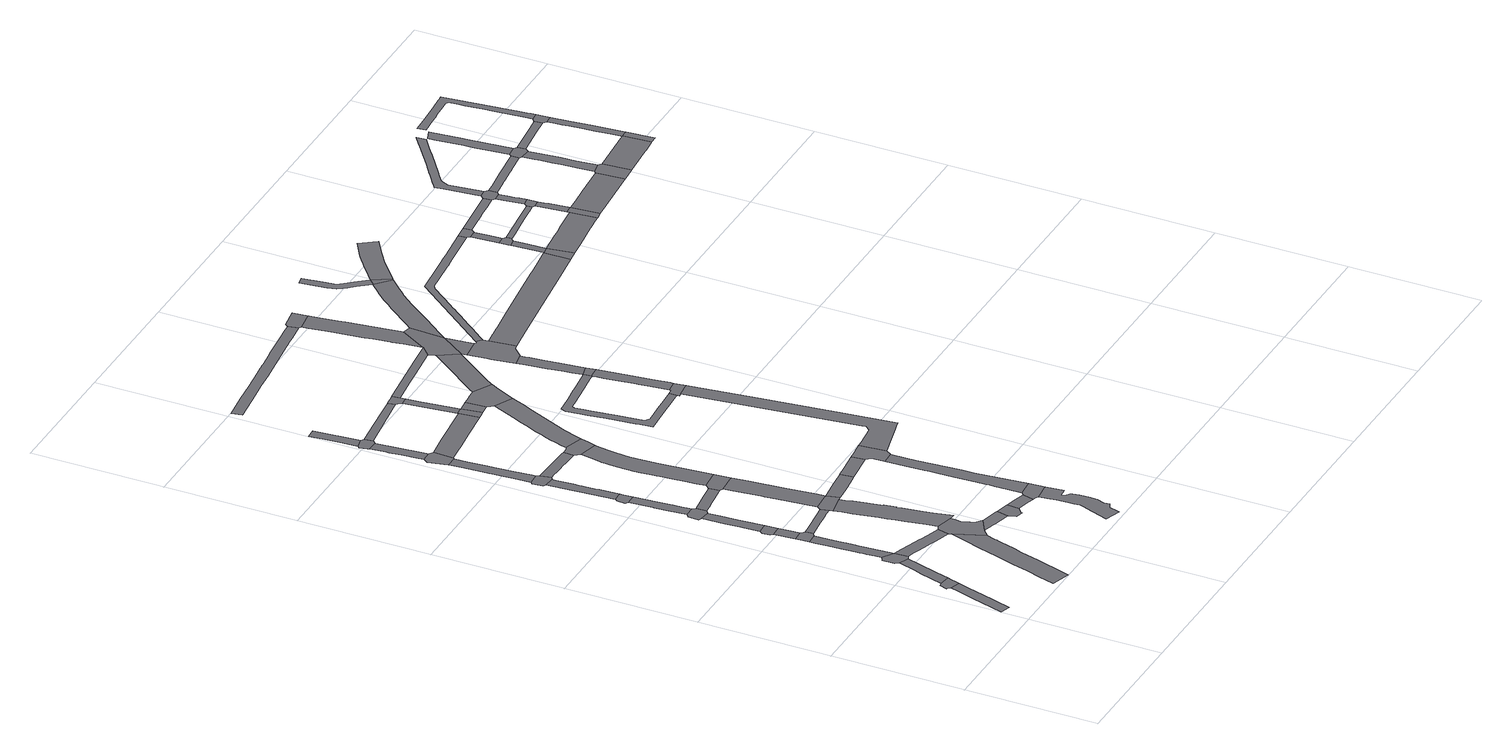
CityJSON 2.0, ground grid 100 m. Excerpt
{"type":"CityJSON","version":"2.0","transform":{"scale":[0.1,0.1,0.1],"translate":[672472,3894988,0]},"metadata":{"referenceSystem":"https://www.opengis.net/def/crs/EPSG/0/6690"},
"CityObjects":{
"road1":{"type":"Road","attributes":{"function":"9","usage":"9","RoadStructureAttribute.widthType":"2","RoadStructureAttribute.width":8.22,"RoadStructureAttribute.sectionType":"1"},"geometry":[{"type":"MultiSurface","lod":"1","boundaries":[[[0,1,2,3,4,5,6,7,8,9]]]}]},
"road2":{"type":"Road","attributes":{"function":"9","usage":"9","RoadStructureAttribute.widthType":"9","RoadStructureAttribute.width":-9999,"RoadStructureAttribute.sectionType":"9"},"geometry":[{"type":"MultiSurface","lod":"1","boundaries":[[[10,11,12,6,5,13,14,15,16]]]}]},
"road3":{"type":"Road","attributes":{"function":"9","usage":"9","RoadStructureAttribute.widthType":"2","RoadStructureAttribute.width":8.22,"RoadStructureAttribute.sectionType":"1"},"geometry":[{"type":"MultiSurface","lod":"1","boundaries":[[[17,18,19,16,15,20,21,22,23,24,25]]]}]},
"road4":{"type":"Road","attributes":{"function":"9","usage":"9","RoadStructureAttribute.widthType":"9","RoadStructureAttribute.width":-9999,"RoadStructureAttribute.sectionType":"9"},"geometry":[{"type":"MultiSurface","lod":"1","boundaries":[[[26,27,28,29,30,17,25,31]]]}]},
"road5":{"type":"Road","attributes":{"function":"9","usage":"9","RoadStructureAttribute.widthType":"2","RoadStructureAttribute.width":8.22,"RoadStructureAttribute.sectionType":"1"},"geometry":[{"type":"MultiSurface","lod":"1","boundaries":[[[32,33,34,35,36,37,38,39,27,26,40,41,42,43,44,45,46,47,48,49,50]]]}]},
"road6":{"type":"Road","attributes":{"function":"9","usage":"9","RoadStructureAttribute.widthType":"1","RoadStructureAttribute.width":15.35,"RoadStructureAttribute.sectionType":"1"},"geometry":[{"type":"MultiSurface","lod":"1","boundaries":[[[51,52,53,54,55,56,57,58,59,60,61,62,63,64,65,66,67,68,69,70,71,72,73,74,75,76,77]]]}]},
"road7":{"type":"Road","attributes":{"function":"9","usage":"9","RoadStructureAttribute.widthType":"9","RoadStructureAttribute.width":-9999,"RoadStructureAttribute.sectionType":"9"},"geometry":[{"type":"MultiSurface","lod":"1","boundaries":[[[49,78,79,80,81,82,83,84,85,50]]]}]},
"road8":{"type":"Road","attributes":{"function":"9","usage":"9","RoadStructureAttribute.widthType":"2","RoadStructureAttribute.width":8.22,"RoadStructureAttribute.sectionType":"1"},"geometry":[{"type":"MultiSurface","lod":"1","boundaries":[[[83,82,86,87,88]]]}]},
"road9":{"type":"Road","attributes":{"function":"9","usage":"9","RoadStructureAttribute.widthType":"9","RoadStructureAttribute.width":-9999,"RoadStructureAttribute.sectionType":"9"},"geometry":[{"type":"MultiSurface","lod":"1","boundaries":[[[87,89,90,91,92,93,88]]]}]},
"road10":{"type":"Road","attributes":{"function":"9","usage":"9","RoadStructureAttribute.widthType":"2","RoadStructureAttribute.width":7.44,"RoadStructureAttribute.sectionType":"1"},"geometry":[{"type":"MultiSurface","lod":"1","boundaries":[[[94,95,96,97,98,99,100,101,26,31,102,103,104,105,106,107]]]}]},
"road11":{"type":"Road","attributes":{"function":"9","usage":"9","RoadStructureAttribute.widthType":"2","RoadStructureAttribute.width":8.22,"RoadStructureAttribute.sectionType":"1"},"geometry":[{"type":"MultiSurface","lod":"1","boundaries":[[[108,109,110,111,112,113,114,115,116,91,90]]]}]},
"road12":{"type":"Road","attributes":{"function":"9","usage":"9","RoadStructureAttribute.widthType":"9","RoadStructureAttribute.width":-9999,"RoadStructureAttribute.sectionType":"9"},"geometry":[{"type":"MultiSurface","lod":"1","boundaries":[[[113,112,117,118,119,120,121,122]]]}]},
"road13":{"type":"Road","attributes":{"function":"9","usage":"9","RoadStructureAttribute.widthType":"3","RoadStructureAttribute.width":4.91,"RoadStructureAttribute.sectionType":"1"},"geometry":[{"type":"MultiSurface","lod":"1","boundaries":[[[123,124,125,80,79,126,127,128,129,130,131]]]}]},
"road14":{"type":"Road","attributes":{"function":"9","usage":"9","RoadStructureAttribute.widthType":"2","RoadStructureAttribute.width":8.22,"RoadStructureAttribute.sectionType":"1"},"geometry":[{"type":"MultiSurface","lod":"1","boundaries":[[[132,133,134,135,136,137,138,139,140,141,120,119]]]}]},
"road15":{"type":"Road","attributes":{"function":"9","usage":"9","RoadStructureAttribute.widthType":"9","RoadStructureAttribute.width":-9999,"RoadStructureAttribute.sectionType":"9"},"geometry":[{"type":"MultiSurface","lod":"1","boundaries":[[[142,94,107,62,61,143,144,145,146,147,148,149,150]]]}]},
"road16":{"type":"Road","attributes":{"function":"9","usage":"9","RoadStructureAttribute.widthType":"9","RoadStructureAttribute.width":-9999,"RoadStructureAttribute.sectionType":"9"},"geometry":[{"type":"MultiSurface","lod":"1","boundaries":[[[151,152,153,138,137,154,155]]]}]},
"road17":{"type":"Road","attributes":{"function":"9","usage":"9","RoadStructureAttribute.widthType":"2","RoadStructureAttribute.width":8.22,"RoadStructureAttribute.sectionType":"1"},"geometry":[{"type":"MultiSurface","lod":"1","boundaries":[[[156,157,158,159,160,161,162,163,164,165,166,167,168,151,155]]]}]},
"road18":{"type":"Road","attributes":{"function":"9","usage":"9","RoadStructureAttribute.widthType":"2","RoadStructureAttribute.width":6.19,"RoadStructureAttribute.sectionType":"1"},"geometry":[{"type":"MultiSurface","lod":"1","boundaries":[[[169,170,171,172,118,117,173,174,175,176,177]]]}]},
"road19":{"type":"Road","attributes":{"function":"9","usage":"9","RoadStructureAttribute.widthType":"2","RoadStructureAttribute.width":7.6,"RoadStructureAttribute.sectionType":"7"},"geometry":[{"type":"MultiSurface","lod":"1","boundaries":[[[178,179,180,181,182,183,184,185,144,143]]]}]},
"road20":{"type":"Road","attributes":{"function":"9","usage":"9","RoadStructureAttribute.widthType":"1","RoadStructureAttribute.width":15.35,"RoadStructureAttribute.sectionType":"1"},"geometry":[{"type":"MultiSurface","lod":"1","boundaries":[[[186,187,188,189,190,191,192,193,194,195,196,197,198,199,200,201,202,203,204,205,206,207,142,150]]]}]},
"road21":{"type":"Road","attributes":{"function":"9","usage":"9","RoadStructureAttribute.widthType":"9","RoadStructureAttribute.width":-9999,"RoadStructureAttribute.sectionType":"9"},"geometry":[{"type":"MultiSurface","lod":"1","boundaries":[[[208,165,164,209,210,211,212,213]]]}]},
"road22":{"type":"Road","attributes":{"function":"9","usage":"9","RoadStructureAttribute.widthType":"9","RoadStructureAttribute.width":-9999,"RoadStructureAttribute.sectionType":"9"},"geometry":[{"type":"MultiSurface","lod":"1","boundaries":[[[199,214,215,216,217,123,131,218,200]]]}]},
"road23":{"type":"Road","attributes":{"function":"9","usage":"9","RoadStructureAttribute.widthType":"2","RoadStructureAttribute.width":8.22,"RoadStructureAttribute.sectionType":"1"},"geometry":[{"type":"MultiSurface","lod":"1","boundaries":[[[219,220,221,222,223,224,225,226,227,228,229,212,211,230,231,232,233,234,235,236,237,238]]]}]},
"road24":{"type":"Road","attributes":{"function":"9","usage":"9","RoadStructureAttribute.widthType":"1","RoadStructureAttribute.width":15.35,"RoadStructureAttribute.sectionType":"1"},"geometry":[{"type":"MultiSurface","lod":"1","boundaries":[[[239,240,241,242,217,216,243,244,245,246,247,248]]]}]},
"road25":{"type":"Road","attributes":{"function":"9","usage":"9","RoadStructureAttribute.widthType":"9","RoadStructureAttribute.width":-9999,"RoadStructureAttribute.sectionType":"9"},"geometry":[{"type":"MultiSurface","lod":"1","boundaries":[[[249,250,251,252,253,254,183,182,255,256]]]}]},
"road26":{"type":"Road","attributes":{"function":"9","usage":"9","RoadStructureAttribute.widthType":"9","RoadStructureAttribute.width":-9999,"RoadStructureAttribute.sectionType":"9"},"geometry":[{"type":"MultiSurface","lod":"1","boundaries":[[[257,258,238,237,259,260,261]]]}]},
"road27":{"type":"Road","attributes":{"function":"9","usage":"9","RoadStructureAttribute.widthType":"9","RoadStructureAttribute.width":-9999,"RoadStructureAttribute.sectionType":"9"},"geometry":[{"type":"MultiSurface","lod":"1","boundaries":[[[247,262,263,169,177,248]]]}]},
"road28":{"type":"Road","attributes":{"function":"9","usage":"9","RoadStructureAttribute.widthType":"2","RoadStructureAttribute.width":6.46,"RoadStructureAttribute.sectionType":"1"},"geometry":[{"type":"MultiSurface","lod":"1","boundaries":[[[209,264,265,266,267,268,269,270,271,272,210]]]}]},
"road29":{"type":"Road","attributes":{"function":"9","usage":"9","RoadStructureAttribute.widthType":"2","RoadStructureAttribute.width":8.01,"RoadStructureAttribute.sectionType":"1"},"geometry":[{"type":"MultiSurface","lod":"1","boundaries":[[[273,274,275,276,277,278,279,257,261]]]}]},
"road30":{"type":"Road","attributes":{"function":"9","usage":"9","RoadStructureAttribute.widthType":"2","RoadStructureAttribute.width":7.6,"RoadStructureAttribute.sectionType":"1"},"geometry":[{"type":"MultiSurface","lod":"1","boundaries":[[[280,281,282,283,253,252]]]}]},
"road31":{"type":"Road","attributes":{"function":"9","usage":"9","RoadStructureAttribute.widthType":"2","RoadStructureAttribute.width":11.83,"RoadStructureAttribute.sectionType":"7"},"geometry":[{"type":"MultiSurface","lod":"1","boundaries":[[[284,285,286,287,288,289,290,291,216,215,292,293,294,295,296,297]]]}]},
"road32":{"type":"Road","attributes":{"function":"9","usage":"9","RoadStructureAttribute.widthType":"9","RoadStructureAttribute.width":-9999,"RoadStructureAttribute.sectionType":"9"},"geometry":[{"type":"MultiSurface","lod":"1","boundaries":[[[298,299,300,301,302,275,274,303]]]}]},
"road33":{"type":"Road","attributes":{"function":"9","usage":"9","RoadStructureAttribute.widthType":"2","RoadStructureAttribute.width":12.08,"RoadStructureAttribute.sectionType":"1"},"geometry":[{"type":"MultiSurface","lod":"1","boundaries":[[[304,305,306,307,308,309,310,311,312,313,314,315,316,317,318,319,320,321,322,323,324,325,326,327]]]}]},
"road34":{"type":"Road","attributes":{"function":"9","usage":"9","RoadStructureAttribute.widthType":"1","RoadStructureAttribute.width":15.35,"RoadStructureAttribute.sectionType":"1"},"geometry":[{"type":"MultiSurface","lod":"1","boundaries":[[[262,328,329,330,331,332,333,334,335,336,337,338,339,340,341,342,343,344,345,346,347,348,349,350,351,352,353,354,263]]]}]},
"road35":{"type":"Road","attributes":{"function":"9","usage":"9","RoadStructureAttribute.widthType":"2","RoadStructureAttribute.width":8.01,"RoadStructureAttribute.sectionType":"1"},"geometry":[{"type":"MultiSurface","lod":"1","boundaries":[[[355,356,357,300,299,358]]]}]},
"road36":{"type":"Road","attributes":{"function":"9","usage":"9","RoadStructureAttribute.widthType":"9","RoadStructureAttribute.width":-9999,"RoadStructureAttribute.sectionType":"9"},"geometry":[{"type":"MultiSurface","lod":"1","boundaries":[[[359,282,281,360,318,317,361]]]}]},
"road37":{"type":"Road","attributes":{"function":"9","usage":"9","RoadStructureAttribute.widthType":"9","RoadStructureAttribute.width":-9999,"RoadStructureAttribute.sectionType":"9"},"geometry":[{"type":"MultiSurface","lod":"1","boundaries":[[[362,363,364,365,270,269,336,335]]]}]},
"road38":{"type":"Road","attributes":{"function":"9","usage":"9","RoadStructureAttribute.widthType":"1","RoadStructureAttribute.width":15.27,"RoadStructureAttribute.sectionType":"1"},"geometry":[{"type":"MultiSurface","lod":"1","boundaries":[[[259,366,367,368,369,370,371,260]]]}]},
"road39":{"type":"Road","attributes":{"function":"9","usage":"9","RoadStructureAttribute.widthType":"2","RoadStructureAttribute.width":11.83,"RoadStructureAttribute.sectionType":"1"},"geometry":[{"type":"MultiSurface","lod":"1","boundaries":[[[372,373,374,284,297]]]}]},
"road40":{"type":"Road","attributes":{"function":"9","usage":"9","RoadStructureAttribute.widthType":"2","RoadStructureAttribute.width":12.08,"RoadStructureAttribute.sectionType":"1"},"geometry":[{"type":"MultiSurface","lod":"1","boundaries":[[[375,376,377,378,379,380,381,382,383,384,385,386,387,388,389,390,391,359,361]]]}]},
"road41":{"type":"Road","attributes":{"function":"9","usage":"9","RoadStructureAttribute.widthType":"3","RoadStructureAttribute.width":5.74,"RoadStructureAttribute.sectionType":"1"},"geometry":[{"type":"MultiSurface","lod":"1","boundaries":[[[392,393,394,395,396,397,398,298,303]]]}]},
"road42":{"type":"Road","attributes":{"function":"9","usage":"9","RoadStructureAttribute.widthType":"9","RoadStructureAttribute.width":-9999,"RoadStructureAttribute.sectionType":"9"},"geometry":[{"type":"MultiSurface","lod":"1","boundaries":[[[372,399,379,378,400,401,402,373]]]}]},
"road43":{"type":"Road","attributes":{"function":"9","usage":"9","RoadStructureAttribute.widthType":"1","RoadStructureAttribute.width":15.35,"RoadStructureAttribute.sectionType":"1"},"geometry":[{"type":"MultiSurface","lod":"1","boundaries":[[[363,403,404,405,406,407,408,409,410,411,412,413,414,415,416,417,418,419,420,421,364]]]}]},
"road44":{"type":"Road","attributes":{"function":"9","usage":"9","RoadStructureAttribute.widthType":"9","RoadStructureAttribute.width":-9999,"RoadStructureAttribute.sectionType":"9"},"geometry":[{"type":"MultiSurface","lod":"1","boundaries":[[[369,422,423,424,425,426,370]]]}]},
"road45":{"type":"Road","attributes":{"function":"9","usage":"9","RoadStructureAttribute.widthType":"3","RoadStructureAttribute.width":5.54,"RoadStructureAttribute.sectionType":"1"},"geometry":[{"type":"MultiSurface","lod":"1","boundaries":[[[427,428,429,430,425,424,431,432,433,434,435]]]}]},
"road46":{"type":"Road","attributes":{"function":"9","usage":"9","RoadStructureAttribute.widthType":"1","RoadStructureAttribute.width":15.27,"RoadStructureAttribute.sectionType":"1"},"geometry":[{"type":"MultiSurface","lod":"1","boundaries":[[[436,424,423,437,438,439,440]]]}]},
"road47":{"type":"Road","attributes":{"function":"9","usage":"9","RoadStructureAttribute.widthType":"9","RoadStructureAttribute.width":-9999,"RoadStructureAttribute.sectionType":"9"},"geometry":[{"type":"MultiSurface","lod":"1","boundaries":[[[441,442,395,394,443,444,445,427,435,446,447,448]]]}]},
"road48":{"type":"Road","attributes":{"function":"9","usage":"9","RoadStructureAttribute.widthType":"9","RoadStructureAttribute.width":-9999,"RoadStructureAttribute.sectionType":"9"},"geometry":[{"type":"MultiSurface","lod":"1","boundaries":[[[439,409,408,449,450,451,452,453,454,455,440]]]}]},
"road49":{"type":"Road","attributes":{"function":"9","usage":"9","RoadStructureAttribute.widthType":"3","RoadStructureAttribute.width":5.91,"RoadStructureAttribute.sectionType":"1"},"geometry":[{"type":"MultiSurface","lod":"1","boundaries":[[[456,457,458,459,460,461,462,463,464,465,466,467,468,469,470,471,472,473,474,475,476,477,478,479,480,481,482,483,484,485,486,487,488,489,490,491,492,493,494,495]]]}]},
"road50":{"type":"Road","attributes":{"function":"9","usage":"9","RoadStructureAttribute.widthType":"2","RoadStructureAttribute.width":7.6,"RoadStructureAttribute.sectionType":"1"},"geometry":[{"type":"MultiSurface","lod":"1","boundaries":[[[496,497,498,499,500,501,502,503,504,505,506,507,508,509,510,511,512,513,514,515,516,517,518,519,520]]]}]},
"road51":{"type":"Road","attributes":{"function":"9","usage":"9","RoadStructureAttribute.widthType":"2","RoadStructureAttribute.width":11.83,"RoadStructureAttribute.sectionType":"1"},"geometry":[{"type":"MultiSurface","lod":"1","boundaries":[[[400,521,522,523,524,525,526,527,528,529,530,531,532,533,534,535,401]]]}]},
"road52":{"type":"Road","attributes":{"function":"9","usage":"9","RoadStructureAttribute.widthType":"3","RoadStructureAttribute.width":5.74,"RoadStructureAttribute.sectionType":"1"},"geometry":[{"type":"MultiSurface","lod":"1","boundaries":[[[447,536,537,538,539,540,541,542,448]]]}]},
"road53":{"type":"Road","attributes":{"function":"9","usage":"9","RoadStructureAttribute.widthType":"1","RoadStructureAttribute.width":15.35,"RoadStructureAttribute.sectionType":"1"},"geometry":[{"type":"MultiSurface","lod":"1","boundaries":[[[543,544,545,546,547,548,549,550,551,552,553,554,555,556,453,452]]]}]},
"road54":{"type":"Road","attributes":{"function":"9","usage":"9","RoadStructureAttribute.widthType":"9","RoadStructureAttribute.width":-9999,"RoadStructureAttribute.sectionType":"9"},"geometry":[{"type":"MultiSurface","lod":"1","boundaries":[[[495,557,558,559,530,529,560,561,562,456]]]}]},
"road55":{"type":"Road","attributes":{"function":"9","usage":"9","RoadStructureAttribute.widthType":"2","RoadStructureAttribute.width":11.83,"RoadStructureAttribute.sectionType":"1"},"geometry":[{"type":"MultiSurface","lod":"1","boundaries":[[[560,563,564,565,566,567,474,568,569,570,571,572,573,574,575,576,561]]]}]},
"road56":{"type":"Road","attributes":{"function":"9","usage":"9","RoadStructureAttribute.widthType":"9","RoadStructureAttribute.width":-9999,"RoadStructureAttribute.sectionType":"9"},"geometry":[{"type":"MultiSurface","lod":"1","boundaries":[[[577,475,474,567]]]}]},
"road57":{"type":"Road","attributes":{"function":"9","usage":"9","RoadStructureAttribute.widthType":"2","RoadStructureAttribute.width":11.83,"RoadStructureAttribute.sectionType":"1"},"geometry":[{"type":"MultiSurface","lod":"1","boundaries":[[[475,577,578,579,580,581,582,583,584,585,586,587,588,589,590,591]]]}]},
"road58":{"type":"Road","attributes":{"function":"9","usage":"9","RoadStructureAttribute.widthType":"9","RoadStructureAttribute.width":-9999,"RoadStructureAttribute.sectionType":"9"},"geometry":[{"type":"MultiSurface","lod":"1","boundaries":[[[592,593,594,595,596,597,598,599,600,601,583,582,602,603,604]]]}]},
"road59":{"type":"Road","attributes":{"function":"9","usage":"9","RoadStructureAttribute.widthType":"9","RoadStructureAttribute.width":-9999,"RoadStructureAttribute.sectionType":"9"},"geometry":[{"type":"MultiSurface","lod":"1","boundaries":[[[540,539,605,550,549,606,607,608]]]}]},
"road60":{"type":"Road","attributes":{"function":"9","usage":"9","RoadStructureAttribute.widthType":"1","RoadStructureAttribute.width":20.68,"RoadStructureAttribute.sectionType":"7"},"geometry":[{"type":"MultiSurface","lod":"1","boundaries":[[[609,606,549,598,597]]]}]},
"road61":{"type":"Road","attributes":{"function":"9","usage":"9","RoadStructureAttribute.widthType":"1","RoadStructureAttribute.width":15.1,"RoadStructureAttribute.sectionType":"1"},"geometry":[{"type":"MultiSurface","lod":"1","boundaries":[[[610,611,612,613,614,615,616,617,618,619,620,540,608,621,622,623,624,625,626]]]}]},
"road62":{"type":"Road","attributes":{"function":"9","usage":"9","RoadStructureAttribute.widthType":"9","RoadStructureAttribute.width":-9999,"RoadStructureAttribute.sectionType":"9"},"geometry":[{"type":"MultiSurface","lod":"1","boundaries":[[[506,505,610,626,627,628]]]}]},
"road63":{"type":"Road","attributes":{"function":"9","usage":"9","RoadStructureAttribute.widthType":"1","RoadStructureAttribute.width":15.35,"RoadStructureAttribute.sectionType":"1"},"geometry":[{"type":"MultiSurface","lod":"1","boundaries":[[[629,630,631,632,633,634,635,636,637,607,606,638,639,640,641,642,643,644,645,646,647,648,649]]]}]},
"road64":{"type":"Road","attributes":{"function":"9","usage":"9","RoadStructureAttribute.widthType":"1","RoadStructureAttribute.width":20.68,"RoadStructureAttribute.sectionType":"1"},"geometry":[{"type":"MultiSurface","lod":"1","boundaries":[[[650,651,652,653,654,655,656,657,658,659,660,661,662,604,603,663,664,665,666,667,668]]]}]},
"road65":{"type":"Road","attributes":{"function":"9","usage":"9","RoadStructureAttribute.widthType":"3","RoadStructureAttribute.width":5.59,"RoadStructureAttribute.sectionType":"1"},"geometry":[{"type":"MultiSurface","lod":"1","boundaries":[[[669,670,671,672,673,674,675,676,649,677,678,679,680,681,682,683]]]}]},
"road66":{"type":"Road","attributes":{"function":"9","usage":"9","RoadStructureAttribute.widthType":"3","RoadStructureAttribute.width":5.82,"RoadStructureAttribute.sectionType":"1"},"geometry":[{"type":"MultiSurface","lod":"1","boundaries":[[[684,685,686,687,688,689,594,593,690,691,692,693,694,695,696,697,698,699,700,701,702,703,704,705,706,707,708,709]]]}]},
"road67":{"type":"Road","attributes":{"function":"9","usage":"9","RoadStructureAttribute.widthType":"9","RoadStructureAttribute.width":-9999,"RoadStructureAttribute.sectionType":"9"},"geometry":[{"type":"MultiSurface","lod":"1","boundaries":[[[649,648,710,677]]]}]},
"road68":{"type":"Road","attributes":{"function":"9","usage":"9","RoadStructureAttribute.widthType":"1","RoadStructureAttribute.width":15.35,"RoadStructureAttribute.sectionType":"1"},"geometry":[{"type":"MultiSurface","lod":"1","boundaries":[[[711,712,713,714,715,716,717,718,719,677,710,720,721,722,723,724]]]}]},
"road69":{"type":"Road","attributes":{"function":"9","usage":"9","RoadStructureAttribute.widthType":"9","RoadStructureAttribute.width":-9999,"RoadStructureAttribute.sectionType":"9"},"geometry":[{"type":"MultiSurface","lod":"1","boundaries":[[[725,726,667,666]]]}]},
"road70":{"type":"Road","attributes":{"function":"9","usage":"9","RoadStructureAttribute.widthType":"3","RoadStructureAttribute.width":5.55,"RoadStructureAttribute.sectionType":"1"},"geometry":[{"type":"MultiSurface","lod":"1","boundaries":[[[667,726,727,728,729,730,731,732,733]]]}]},
"road71":{"type":"Road","attributes":{"function":"9","usage":"9","RoadStructureAttribute.widthType":"9","RoadStructureAttribute.width":-9999,"RoadStructureAttribute.sectionType":"9"},"geometry":[{"type":"MultiSurface","lod":"1","boundaries":[[[734,735,736,737,731,730,738,739]]]}]},
"road72":{"type":"Road","attributes":{"function":"9","usage":"9","RoadStructureAttribute.widthType":"3","RoadStructureAttribute.width":5.55,"RoadStructureAttribute.sectionType":"1"},"geometry":[{"type":"MultiSurface","lod":"1","boundaries":[[[740,736,735,741,742]]]}]},
"road73":{"type":"Road","attributes":{"function":"9","usage":"9","RoadStructureAttribute.widthType":"9","RoadStructureAttribute.width":-9999,"RoadStructureAttribute.sectionType":"9"},"geometry":[{"type":"MultiSurface","lod":"1","boundaries":[[[708,740,742,743,744,709]]]}]},
"road74":{"type":"Road","attributes":{"function":"9","usage":"9","RoadStructureAttribute.widthType":"1","RoadStructureAttribute.width":20.68,"RoadStructureAttribute.sectionType":"1"},"geometry":[{"type":"MultiSurface","lod":"1","boundaries":[[[726,725,745,746,747,748,749,750,751,752,753,754,755,756,757,758,759,760,761,762]]]}]},
"road75":{"type":"Road","attributes":{"function":"9","usage":"9","RoadStructureAttribute.widthType":"4","RoadStructureAttribute.width":3.67,"RoadStructureAttribute.sectionType":"1"},"geometry":[{"type":"MultiSurface","lod":"1","boundaries":[[[763,764,765,766,767,768,769,770,771,772,734,739]]]}]},
"road76":{"type":"Road","attributes":{"function":"9","usage":"9","RoadStructureAttribute.widthType":"3","RoadStructureAttribute.width":5.82,"RoadStructureAttribute.sectionType":"1"},"geometry":[{"type":"MultiSurface","lod":"1","boundaries":[[[773,774,775,776,777,778,779,780,781,744,743]]]}]},
"road77":{"type":"Road","attributes":{"function":"9","usage":"9","RoadStructureAttribute.widthType":"9","RoadStructureAttribute.width":-9999,"RoadStructureAttribute.sectionType":"9"},"geometry":[{"type":"MultiSurface","lod":"1","boundaries":[[[782,752,751,783,784,785]]]}]},
"road78":{"type":"Road","attributes":{"function":"9","usage":"9","RoadStructureAttribute.widthType":"3","RoadStructureAttribute.width":5.48,"RoadStructureAttribute.sectionType":"1"},"geometry":[{"type":"MultiSurface","lod":"1","boundaries":[[[784,786,787,788,789,790,785]]]}]},
"road79":{"type":"Road","attributes":{"function":"9","usage":"9","RoadStructureAttribute.widthType":"9","RoadStructureAttribute.width":-9999,"RoadStructureAttribute.sectionType":"9"},"geometry":[{"type":"MultiSurface","lod":"1","boundaries":[[[789,791,792,770,769,790]]]}]},
"road80":{"type":"Road","attributes":{"function":"9","usage":"9","RoadStructureAttribute.widthType":"3","RoadStructureAttribute.width":5.48,"RoadStructureAttribute.sectionType":"1"},"geometry":[{"type":"MultiSurface","lod":"1","boundaries":[[[793,794,792,791,795,796,797,798,799]]]}]},
"road81":{"type":"Road","attributes":{"function":"9","usage":"9","RoadStructureAttribute.widthType":"9","RoadStructureAttribute.width":-9999,"RoadStructureAttribute.sectionType":"9"},"geometry":[{"type":"MultiSurface","lod":"1","boundaries":[[[800,801,802,803,779,778,793,799]]]}]},
"road82":{"type":"Road","attributes":{"function":"9","usage":"9","RoadStructureAttribute.widthType":"1","RoadStructureAttribute.width":20.68,"RoadStructureAttribute.sectionType":"1"},"geometry":[{"type":"MultiSurface","lod":"1","boundaries":[[[784,783,804,805,806,807,808,809,810,811]]]}]},
"road83":{"type":"Road","attributes":{"function":"9","usage":"9","RoadStructureAttribute.widthType":"3","RoadStructureAttribute.width":5.82,"RoadStructureAttribute.sectionType":"1"},"geometry":[{"type":"MultiSurface","lod":"1","boundaries":[[[812,813,801,800,814,815,816,817,818,819,820,821,822]]]}]},
"road84":{"type":"Road","attributes":{"function":"9","usage":"9","RoadStructureAttribute.widthType":"3","RoadStructureAttribute.width":5.79,"RoadStructureAttribute.sectionType":"1"},"geometry":[{"type":"MultiSurface","lod":"1","boundaries":[[[823,824,825,826,827,828,829,830,831,832,833,834,835,836,837,838,839,840,841,842,843,844,803,802]]]}]},
"road85":{"type":"Road","attributes":{"function":"9","usage":"9","RoadStructureAttribute.widthType":"9","RoadStructureAttribute.width":-9999,"RoadStructureAttribute.sectionType":"9"},"geometry":[{"type":"MultiSurface","lod":"1","boundaries":[[[845,846,847,808,807,848,849]]]}]},
"road86":{"type":"Road","attributes":{"function":"9","usage":"9","RoadStructureAttribute.widthType":"2","RoadStructureAttribute.width":7.68,"RoadStructureAttribute.sectionType":"1"},"geometry":[{"type":"MultiSurface","lod":"1","boundaries":[[[850,851,852,853,854,855,856,847,846,857,858,859,860]]]}]},
"road87":{"type":"Road","attributes":{"function":"9","usage":"9","RoadStructureAttribute.widthType":"9","RoadStructureAttribute.width":-9999,"RoadStructureAttribute.sectionType":"9"},"geometry":[{"type":"MultiSurface","lod":"1","boundaries":[[[859,861,862,863,864,822,821,860]]]}]},
"road88":{"type":"Road","attributes":{"function":"9","usage":"9","RoadStructureAttribute.widthType":"2","RoadStructureAttribute.width":7.68,"RoadStructureAttribute.sectionType":"1"},"geometry":[{"type":"MultiSurface","lod":"1","boundaries":[[[865,866,867,868,869,870,871,872,873,874,875,864,863]]]}]},
"road89":{"type":"Road","attributes":{"function":"9","usage":"9","RoadStructureAttribute.widthType":"1","RoadStructureAttribute.width":20.68,"RoadStructureAttribute.sectionType":"1"},"geometry":[{"type":"MultiSurface","lod":"1","boundaries":[[[876,877,878,879,880,881,845,849]]]}]},
"road90":{"type":"Road","attributes":{"function":"9","usage":"9","RoadStructureAttribute.widthType":"3","RoadStructureAttribute.width":5.01,"RoadStructureAttribute.sectionType":"1"},"geometry":[{"type":"MultiSurface","lod":"1","boundaries":[[[882,862,861,883,884,885]]]}]},
"road91":{"type":"Road","attributes":{"function":"9","usage":"9","RoadStructureAttribute.widthType":"9","RoadStructureAttribute.width":-9999,"RoadStructureAttribute.sectionType":"9"},"geometry":[{"type":"MultiSurface","lod":"1","boundaries":[[[886,880,879,887]]]}]},
"road92":{"type":"Road","attributes":{"function":"9","usage":"9","RoadStructureAttribute.widthType":"3","RoadStructureAttribute.width":5.85,"RoadStructureAttribute.sectionType":"1"},"geometry":[{"type":"MultiSurface","lod":"1","boundaries":[[[888,889,890,891,892,893,894,895,896,897,898,899,900,901,902,903,904,905,906,907,908,909,910,911,912,913,914,915,916,917,918,919,920,921,922,923]]]}]},
"road93":{"type":"Road","attributes":{"function":"9","usage":"9","RoadStructureAttribute.widthType":"3","RoadStructureAttribute.width":5.85,"RoadStructureAttribute.sectionType":"1"},"geometry":[{"type":"MultiSurface","lod":"1","boundaries":[[[924,925,926,927,928,929,930,931,932,933,934,935,936,880,886,937]]]}]},
"road94":{"type":"Road","attributes":{"function":"9","usage":"9","RoadStructureAttribute.widthType":"9","RoadStructureAttribute.width":-9999,"RoadStructureAttribute.sectionType":"9"},"geometry":[{"type":"MultiSurface","lod":"1","boundaries":[[[938,888,923,885,884,927,926]]]}]}
},
"vertices":[
[86,185,0],[124,313,0],[159,430,0],[168,459,0],[199,562,0],[216,621,0],[140,644,0],[118,570,0],[84,459,0],[9,209,0],
[135,726,0],[118,669,0],[134,664,0],[230,666,0],[236,686,0],[245,718,0],[166,734,0],
[277,1098,0],[235,962,0],[218,906,0],[251,736,0],[254,747,0],[269,795,0],[272,805,0],[330,996,0],[352,1070,0],
[374,1183,0],[290,1238,0],[269,1225,0],[255,1218,0],[261,1125,0],[380,1082,0],
[261,1719,0],[266,1626,0],[272,1532,0],[277,1459,0],[280,1398,0],[281,1385,0],[283,1346,0],[286,1286,0],[374,1186,0],[365,1285,0],[361,1372,0],[360,1389,0],[357,1442,0],[355,1468,0],[351,1532,0],[349,1572,0],[346,1626,0],[337,1768,0],[258,1763,0],
[647,50,0],[714,273,0],[743,370,0],[759,424,0],[776,472,0],[801,554,0],[810,585,0],[820,618,0],[825,634,0],[829,648,0],[849,715,0],[765,941,0],[744,878,0],[726,825,0],[706,762,0],[698,739,0],[682,686,0],[640,546,0],[622,488,0],[622,487,0],[616,469,0],[604,426,0],[595,397,0],[558,273,0],[527,170,0],[490,49,0],[634,6,0],
[358,1784,0],[369,1785,0],[362,1844,0],[351,1853,0],[332,1870,0],[252,1866,0],[255,1811,0],[256,1796,0],
[327,1937,0],[322,2029,0],[242,2024,0],
[318,2093,0],[316,2127,0],[237,2122,0],[218,2100,0],[222,2042,0],
[775,1048,0],[688,1077,0],[671,1082,0],[620,1100,0],[606,1105,0],[557,1121,0],[506,1138,0],[438,1161,0],[433,1065,0],[479,1050,0],[528,1035,0],[585,1016,0],[641,998,0],[752,962,0],
[307,2270,0],[305,2304,0],[304,2322,0],[296,2452,0],[290,2543,0],[211,2548,0],[221,2377,0],[228,2269,0],[230,2240,0],
[317,2561,0],[314,2641,0],[294,2658,0],[214,2660,0],[191,2639,0],[188,2560,0],
[666,1878,0],[590,1870,0],[417,1850,0],[418,1791,0],[507,1801,0],[542,1805,0],[600,1811,0],[627,1814,0],[680,1820,0],
[288,2738,0],[283,2799,0],[281,2822,0],[274,2913,0],[268,2998,0],[262,3086,0],[186,3082,0],[196,2905,0],[196,2898,0],[204,2794,0],
[814,1067,0],[899,761,0],[1010,826,0],[965,865,0],[953,898,0],[932,950,0],[937,979,0],[940,1004,0],[943,1033,0],
[179,3178,0],[168,3161,0],[164,3101,0],[257,3160,0],[256,3183,0],
[253,3221,0],[246,3335,0],[244,3365,0],[239,3445,0],[238,3462,0],[236,3484,0],[234,3524,0],[226,3650,0],[224,3674,0],[143,3681,0],[156,3494,0],[159,3457,0],[166,3352,0],
[581,2674,0],[548,2670,0],[468,2660,0],[399,2652,0],[383,2569,0],[401,2572,0],[445,2577,0],[483,2582,0],[587,2595,0],
[951,748,0],[993,738,0],[1009,734,0],[1120,704,0],[1136,700,0],[1158,790,0],[1140,794,0],[1014,825,0],
[983,1030,0],[951,1173,0],[946,1219,0],[939,1265,0],[936,1284,0],[917,1388,0],[910,1425,0],[917,1426,0],[899,1514,0],[892,1513,0],[854,1726,0],[841,1779,0],[837,1800,0],[834,1817,0],[685,1790,0],[696,1729,0],[709,1655,0],[742,1472,0],[752,1417,0],[762,1360,0],[773,1298,0],[800,1146,0],
[124,3695,0],[250,3693,0],[232,3774,0],[219,3791,0],[132,3787,0],[113,3773,0],
[837,1817,0],[858,1820,0],[837,1918,0],[684,1908,0],[680,1817,0],
[93,4383,0],[96,4331,0],[104,4224,0],[105,4209,0],[108,4175,0],[113,4094,0],[115,4074,0],[117,4038,0],[120,4008,0],[123,3951,0],[127,3885,0],[215,3844,0],[213,3866,0],[209,3918,0],[206,3960,0],[197,4081,0],[191,4166,0],[183,4291,0],[177,4388,0],[92,4386,0],
[625,2511,0],[644,2312,0],[647,2287,0],[655,2203,0],[837,1921,0],[830,1983,0],[807,2203,0],[779,2472,0],[767,2595,0],[618,2581,0],
[1212,626,0],[1216,640,0],[1228,651,0],[1253,673,0],[1262,764,0],[1189,782,0],[1139,690,0],[1154,642,0],
[81,4566,0],[58,4533,0],[187,4399,0],[191,4549,0],[161,4572,0],
[755,2718,0],[606,2703,0],
[282,3691,0],[327,3689,0],[372,3687,0],[411,3685,0],[456,3683,0],[569,3678,0],[573,3757,0],[555,3758,0],[375,3767,0],
[156,4623,0],[126,4956,0],[46,4957,0],[57,4838,0],[59,4816,0],[67,4726,0],[77,4607,0],
[1356,648,0],[1403,636,0],[1425,723,0],[1324,748,0],
[1123,1951,0],[1098,1948,0],[1068,1944,0],[1051,1942,0],[1027,1940,0],[1001,1937,0],[968,1933,0],[840,1919,0],[868,1821,0],[964,1832,0],[983,1834,0],[1059,1843,0],[1112,1849,0],[1137,1852,0],
[139,5043,0],[119,5060,0],[41,5041,0],[27,5028,0],[36,4969,0],[149,4982,0],
[1512,59,0],[1530,123,0],[1570,143,0],[1566,188,0],[1589,246,0],[1592,299,0],[1587,380,0],[1579,427,0],[1573,440,0],[1538,460,0],[1533,490,0],[1583,494,0],[1593,495,0],[1581,630,0],[1445,617,0],[1455,534,0],[1461,488,0],[1467,406,0],[1470,363,0],[1473,318,0],[1464,292,0],[1453,260,0],[1391,83,0],[1509,42,0],
[738,2898,0],[718,3119,0],[712,3282,0],[713,3332,0],[714,3369,0],[724,3470,0],[738,3573,0],[745,3601,0],[599,3638,0],[591,3592,0],[577,3508,0],[570,3469,0],[567,3438,0],[563,3403,0],[560,3348,0],[559,3278,0],[559,3221,0],[563,3171,0],[569,3092,0],[572,3060,0],[574,3033,0],[577,2999,0],[579,2982,0],[580,2965,0],[582,2946,0],[591,2853,0],[599,2773,0],
[11,5398,0],[23,5281,0],[33,5154,0],[87,5405,0],
[1444,739,0],[1423,631,0],[1570,750,0],
[761,3663,0],[779,3725,0],[633,3767,0],[610,3756,0],
[243,4405,0],[356,4418,0],[511,4436,0],[730,4461,0],[713,4611,0],[357,4569,0],
[1369,1878,0],[1357,1977,0],[1210,1961,0],
[1534,1146,0],[1529,1234,0],[1508,1568,0],[1502,1750,0],[1407,1747,0],[1415,1555,0],[1417,1491,0],[1419,1456,0],[1421,1418,0],[1423,1358,0],[1429,1233,0],[1431,1199,0],[1435,1081,0],[1437,1003,0],[1438,979,0],[1440,941,0],[1443,846,0],
[555,5036,0],[609,5043,0],[631,5044,0],[624,5101,0],[562,5093,0],[477,5083,0],[347,5068,0],
[1404,1848,0],[1534,1795,0],[1511,1995,0],[1404,1982,0],
[791,3767,0],[831,3871,0],[965,4180,0],[1006,4276,0],[1034,4342,0],[1046,4366,0],[905,4434,0],[881,4380,0],[842,4292,0],[810,4219,0],[801,4199,0],[761,4110,0],[731,4044,0],[724,4027,0],[710,3992,0],[692,3948,0],[672,3899,0],[660,3859,0],[642,3802,0],
[756,4464,0],[794,4469,0],[772,4623,0],[712,4616,0],[712,4614,0],
[667,5007,0],[680,4892,0],[698,4733,0],[703,4693,0],[772,4626,0],[748,4827,0],[741,4886,0],[738,4907,0],[726,5014,0],
[775,4623,0],[837,4474,0],[853,4476,0],[872,4478,0],[857,4631,0],
[695,5109,0],[640,5103,0],[632,5044,0],[646,5037,0],[658,5026,0],[721,5051,0],[721,5054,0],[714,5112,0],
[1066,4408,0],[1094,4468,0],[1113,4507,0],[1145,4567,0],[1000,4644,0],[948,4639,0],[897,4635,0],
[1562,3440,0],[1420,3430,0],[1382,3428,0],[1351,3425,0],[1283,3420,0],[1207,3414,0],[1176,3439,0],[1171,3483,0],[1152,3634,0],[1132,3798,0],[1129,3822,0],[1121,3873,0],[1112,3936,0],[1127,3957,0],[1161,3961,0],[1371,3986,0],[1433,3994,0],[1529,4006,0],[1532,4006,0],[1525,4066,0],[1522,4066,0],[1364,4045,0],[1338,4042,0],[1315,4040,0],[1283,4036,0],[1203,4026,0],[1063,4009,0],[1046,3970,0],[1062,3867,0],[1069,3814,0],[1086,3680,0],[1111,3473,0],[1113,3462,0],[1127,3353,0],[1203,3358,0],[1313,3364,0],[1384,3369,0],[1403,3370,0],[1530,3379,0],[1561,3381,0],
[63,5918,0],[327,5950,0],[416,5961,0],[445,5964,0],[591,5981,0],[645,5988,0],[786,6004,0],[1057,6036,0],[1092,6040,0],[1233,6057,0],[1217,6135,0],[1128,6125,0],[1078,6119,0],[852,6092,0],[816,6088,0],[710,6075,0],[692,6073,0],[661,6069,0],[654,6068,0],[530,6053,0],[451,6044,0],[441,6042,0],[333,6030,0],[242,6020,0],[49,5997,0],
[1707,1839,0],[1774,1856,0],[1805,1863,0],[1842,1873,0],[1889,1885,0],[1836,2316,0],[1756,2935,0],[1703,3361,0],[1701,3380,0],[1584,3366,0],[1587,3345,0],[1748,2082,0],[1751,2056,0],[1723,2020,0],[1556,2000,0],
[882,5073,0],[935,5079,0],[1034,5091,0],[1298,5122,0],[1373,5191,0],[1347,5187,0],[1202,5170,0],
[1150,4577,0],[1184,4629,0],[1240,4706,0],[1349,4852,0],[1380,4892,0],[1399,4915,0],[1407,4924,0],[1319,5070,0],[1258,4989,0],[1148,4841,0],[1141,4832,0],[1115,4798,0],[1071,4739,0],[1025,4678,0],
[1562,3378,0],[1563,3363,0],[1581,3366,0],[1690,3467,0],[1601,3456,0],[1598,3443,0],
[1687,3493,0],[1673,3602,0],[1654,3757,0],[1626,3977,0],[1621,4017,0],[1533,4003,0],[1537,3966,0],[1543,3920,0],[1550,3858,0],[1559,3793,0],[1570,3705,0],[1573,3675,0],[1584,3591,0],[1596,3493,0],
[1612,4089,0],
[1588,4281,0],[1576,4382,0],[1563,4491,0],[1561,4506,0],[1555,4552,0],[1458,4538,0],[1465,4489,0],[1481,4372,0],[1489,4317,0],[1492,4299,0],[1493,4287,0],[1507,4195,0],[1514,4144,0],[1524,4069,0],
[1638,4832,0],[1633,4872,0],[1592,4904,0],[1583,4893,0],[1570,4891,0],[1566,4900,0],[1412,4881,0],[1429,4739,0],[1433,4713,0],[1449,4602,0],[1627,4627,0],[1663,4632,0],[1638,4829,0],
[1318,5073,0],[1540,5114,0],[1559,5383,0],[1495,5398,0],
[1562,4929,0],
[1250,6046,0],[1253,6031,0],[1258,5996,0],[1275,5881,0],[1281,5838,0],[1293,5760,0],[1312,5602,0],[1321,5542,0],[1340,5420,0],[1341,5408,0],[1353,5329,0],[1480,5503,0],[1437,5807,0],[1429,5859,0],[1408,6006,0],[1400,6064,0],[1399,6068,0],
[1384,6178,0],[1236,6156,0],
[1947,5843,0],[1881,5777,0],[1860,5755,0],[1805,5696,0],[1762,5643,0],[1723,5596,0],[1708,5578,0],[1602,5439,0],[1588,5420,0],[1541,5117,0],[1591,5181,0],[1633,5236,0],[1716,5344,0],[1780,5429,0],[1821,5482,0],[1836,5500,0],[1916,5599,0],[1932,5615,0],[1988,5674,0],[2063,5750,0],[1949,5845,0],
[2712,4966,0],[2595,4952,0],[2524,4943,0],[2489,4938,0],[2344,4920,0],[2183,4899,0],[2025,4879,0],[1861,4857,0],[1824,4852,0],[1800,4849,0],[1730,4841,0],[1724,4840,0],[1688,4835,0],[1849,4655,0],[2209,4702,0],[2589,4750,0],[2815,4779,0],[2815,4979,0],[2812,4979,0],
[1752,6304,0],[1770,6167,0],[1777,6107,0],[1791,6040,0],[1817,6008,0],[1838,5982,0],[1864,5951,0],[1876,5935,0],[1996,5887,0],[1995,5889,0],[1925,5973,0],[1894,6010,0],[1846,6067,0],[1831,6164,0],[1811,6318,0],
[2498,5565,0],[2464,5562,0],[2371,5551,0],[2329,5547,0],[2081,5521,0],[1891,5284,0],[1711,4971,0],[1714,4975,0],[1735,5002,0],[1774,5052,0],[1798,5081,0],[1856,5155,0],[1875,5179,0],[1901,5211,0],[1915,5230,0],[1942,5263,0],[2006,5347,0],[2086,5449,0],[2110,5465,0],[2202,5474,0],[2369,5491,0],[2385,5492,0],[2462,5501,0],[2722,5530,0],[2763,5534,0],[2757,5594,0],
[2073,5757,0],
[2376,6169,0],[2353,6154,0],[2246,6086,0],[2187,6042,0],[2169,6029,0],[2155,6018,0],[2141,6008,0],[2048,5930,0],[1999,5889,0],[2218,5879,0],[2233,5892,0],[2331,5964,0],[2414,6018,0],[2460,6047,0],
[2900,4790,0],[2874,4988,0],
[2874,4991,0],[2867,5130,0],[2863,5197,0],[2861,5230,0],[2802,5217,0],[2803,5199,0],[2815,4982,0],
[2880,5292,0],[2858,5310,0],[2797,5306,0],[2801,5241,0],[2874,5249,0],[2885,5250,0],
[2786,5513,0],[2852,5407,0],[2847,5518,0],
[2864,5546,0],[2857,5605,0],
[3006,4803,0],[3022,4805,0],[3230,4831,0],[3263,4834,0],[3279,4836,0],[3333,4842,0],[3374,4846,0],[3354,5045,0],[3336,5043,0],[3276,5037,0],[3231,5032,0],[3207,5029,0],[3192,5028,0],[3170,5025,0],[3103,5016,0],[3047,5009,0],[2955,4998,0],[2877,4988,0],
[2945,5258,0],[3016,5267,0],[3080,5275,0],[3153,5284,0],[3215,5292,0],[3243,5296,0],[3308,5304,0],[3303,5343,0],[3249,5336,0],[3170,5327,0],
[2905,5550,0],[2949,5555,0],[3036,5564,0],[3082,5569,0],[3187,5580,0],[3272,5589,0],[3264,5649,0],[3206,5643,0],[2941,5614,0],
[3353,5048,0],[3430,4852,0],[3412,5067,0],[3352,5061,0],
[3411,5070,0],[3395,5222,0],[3391,5257,0],[3386,5298,0],[3327,5292,0],
[3378,5376,0],[3319,5365,0],
[3296,5573,0],[3302,5516,0],[3372,5431,0],[3370,5449,0],[3362,5517,0],[3357,5560,0],[3356,5577,0],
[3371,5598,0],[3373,5659,0],[3345,5680,0],[3285,5674,0],
[3513,4860,0],[3534,4862,0],[3707,4877,0],[3902,4892,0],[3886,5104,0],[3636,5085,0],[3524,5075,0],[3415,5068,0],
[3600,5686,0],[3436,5666,0],[3487,5612,0],[3494,5613,0],[3521,5616,0],[3614,5628,0],[3626,5629,0],[3657,5633,0],[3699,5638,0],[3835,5654,0],[3832,5714,0],
[3321,5901,0],[3316,5941,0],[3343,6004,0],[3397,6043,0],[3414,6055,0],[3537,6144,0],[3608,6197,0],[3658,6235,0],[3699,6265,0],[3777,6324,0],[3769,6393,0],[3713,6351,0],[3675,6322,0],[3634,6292,0],[3501,6192,0],[3394,6115,0],[3376,6102,0],[3291,6040,0],[3269,6024,0],[3249,6010,0],[3256,5942,0],[3280,5718,0],
[4009,5115,0],[3984,5132,0],[3903,5121,0],[3940,4895,0],[4026,4902,0],
[3860,5588,0],[3864,5551,0],[3868,5506,0],[3869,5491,0],[3875,5425,0],[3881,5362,0],[3893,5230,0],[3969,5294,0],[3959,5404,0],[3937,5637,0],[3855,5641,0],
[3958,5665,0],[3951,5725,0],[3930,5742,0],[3848,5730,0],
[3899,6054,0],[3893,6123,0],[3886,6199,0],[3873,6331,0],[3871,6349,0],[3793,6318,0],[3797,6271,0],[3816,6057,0],[3820,6014,0],[3824,5981,0],[3837,5846,0],
[4271,4921,0],[4292,4923,0],[4395,4932,0],[4406,4933,0],[4388,5145,0],[4385,5145,0],
[4193,5751,0],[4178,5689,0],[4306,5703,0],[4299,5762,0],
[4447,5150,0],[4462,4937,0],
[4384,5795,0],[4381,5830,0],[4378,5859,0],[4372,5912,0],[4358,6047,0],[4356,6064,0],[4321,6391,0],[4318,6413,0],[4312,6469,0],[4277,6466,0],[4260,6465,0],[4128,6454,0],[4088,6451,0],[3987,6443,0],[3981,6442,0],[3879,6439,0],[3889,6375,0],[3933,6378,0],[4001,6384,0],[4053,6388,0],[4096,6392,0],[4124,6394,0],[4157,6397,0],[4249,6404,0],[4269,6391,0],[4276,6316,0],[4280,6270,0],[4288,6191,0],[4292,6145,0],[4300,6062,0],[4305,6006,0],[4307,5986,0],[4309,5967,0],[4321,5838,0],[4324,5806,0],[4325,5789,0],
[4422,5403,0],[4407,5561,0],[4395,5689,0],[4333,5683,0],[4337,5640,0],[4344,5575,0],[4349,5525,0],[4358,5433,0],[4368,5334,0],[4375,5270,0],[4381,5211,0],[4387,5157,0],[4388,5148,0],[4447,5153,0],
[4389,5744,0]
]}
